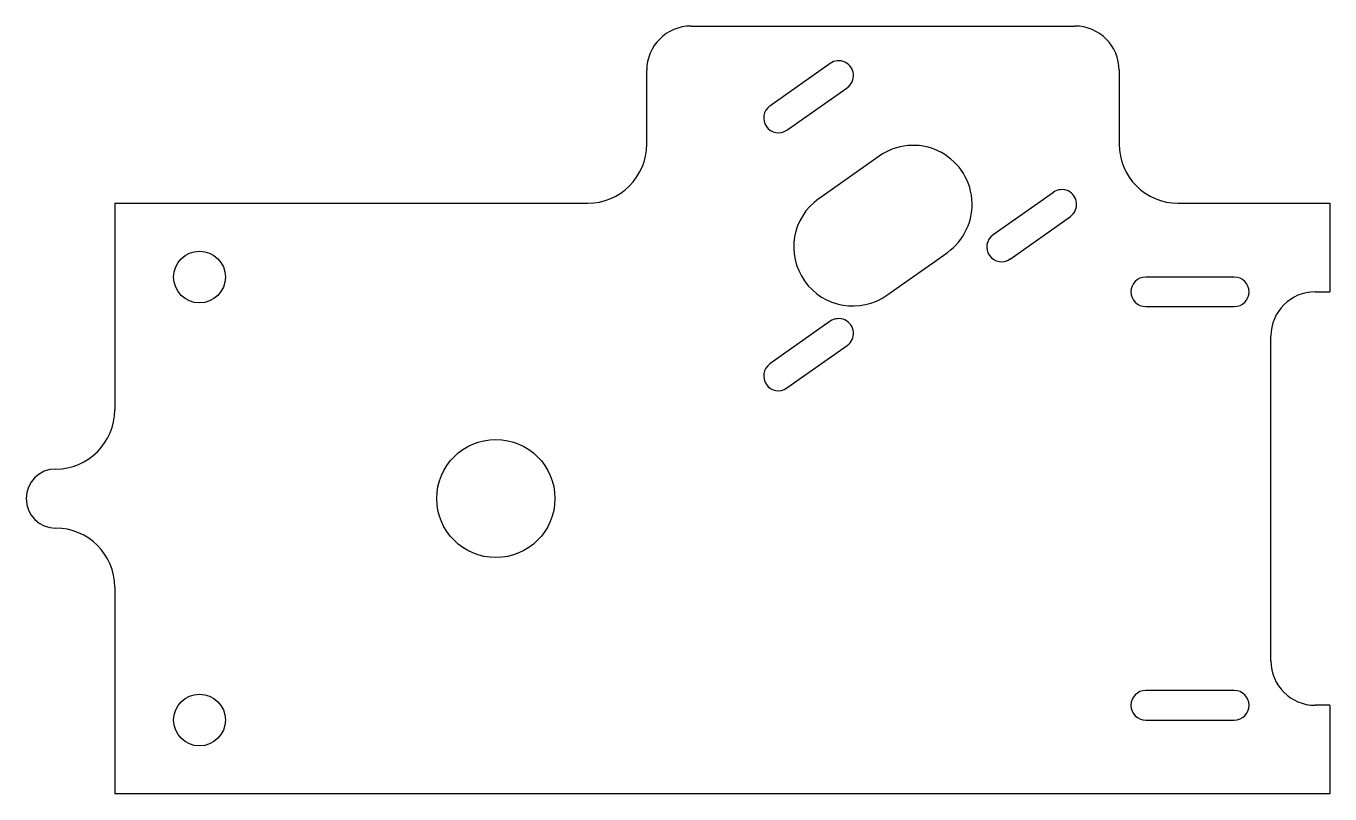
# Model space of a CAD drawing. Extents: x 0.2 to 11.2, y 17 to 23.5.
import ezdxf

# ---------------------------------------------------------------- set-up
doc = ezdxf.new("R2010")
doc.units = 0
doc.layers.get('0').update_dxf_attribs({"linetype": 'CONTINUOUS'})

msp = doc.modelspace()

# ---------------------------------------------------------------- linework, layer by layer
at = {"color": 7, "linetype": 'CONTINUOUS'}
for p, q in [((5.788, 23.511), (9.038, 23.511)), ((6.966, 23.194), (6.456, 22.834)), ((5.413, 22.511), (5.413, 23.136)), ((9.413, 23.136), (9.413, 22.511)), ((6.6, 22.629), (7.11, 22.989)), ((7.38, 22.409), (6.869, 22.049)), ((8.856, 22.103), (8.345, 21.743)), ((0.908, 22.011), (0.908, 20.261)), ((0.908, 22.011), (4.913, 22.011)), ((9.913, 22.011), (11.198, 22.011)), ((11.198, 22.011), (11.198, 21.261)), ((8.489, 21.538), (9, 21.898)), ((7.446, 21.232), (7.956, 21.592)), ((10.388, 21.386), (9.638, 21.386)), ((11.073, 21.261), (11.198, 21.261)), ((9.638, 21.136), (10.388, 21.136)), ((6.966, 21.012), (6.456, 20.652)), ((10.698, 18.136), (10.698, 20.886)), ((6.6, 20.447), (7.11, 20.807)), ((0.908, 18.761), (0.908, 17.011)), ((10.388, 17.886), (9.638, 17.886)), ((11.198, 17.761), (11.073, 17.761)), ((11.198, 17.761), (11.198, 17.011)), ((9.638, 17.636), (10.388, 17.636)), ((11.198, 17.011), (0.908, 17.011))]:
    msp.add_line(p, q, dxfattribs=at)
for centre, radius in [((1.626, 21.386), 0.219), ((4.135, 19.511), 0.5), ((1.626, 17.636), 0.219)]:
    msp.add_circle(centre, radius, dxfattribs=at)
for centre, radius, start, end in [((5.788, 23.136), 0.375, 90, 180), ((9.038, 23.136), 0.375, 0, 90), ((7.038, 23.092), 0.125, 305.1739, 125.1739), ((6.528, 22.732), 0.125, 125.1739, 305.1739), ((4.913, 22.511), 0.5, 270, 0), ((7.668, 22.001), 0.5, 305.1739, 125.1739), ((9.913, 22.511), 0.5, 180, 270), ((8.928, 22.001), 0.125, 305.1739, 125.1739), ((7.158, 21.641), 0.5, 125.1739, 305.1739), ((8.417, 21.641), 0.125, 125.1739, 305.1739), ((9.638, 21.261), 0.125, 90, 270), ((10.388, 21.261), 0.125, 270, 90), ((11.073, 20.886), 0.375, 90, 180), ((7.038, 20.909), 0.125, 305.1739, 125.1739), ((6.528, 20.549), 0.125, 125.1739, 305.1739), ((0.408, 20.261), 0.5, 270, 0), ((0.408, 19.511), 0.25, 90, 270), ((0.408, 18.761), 0.5, 0, 90), ((11.073, 18.136), 0.375, 180, 270), ((9.638, 17.761), 0.125, 90, 270), ((10.388, 17.761), 0.125, 270, 90)]:
    msp.add_arc(centre, radius, start, end, dxfattribs=at)

doc.saveas('drawing.dxf')
